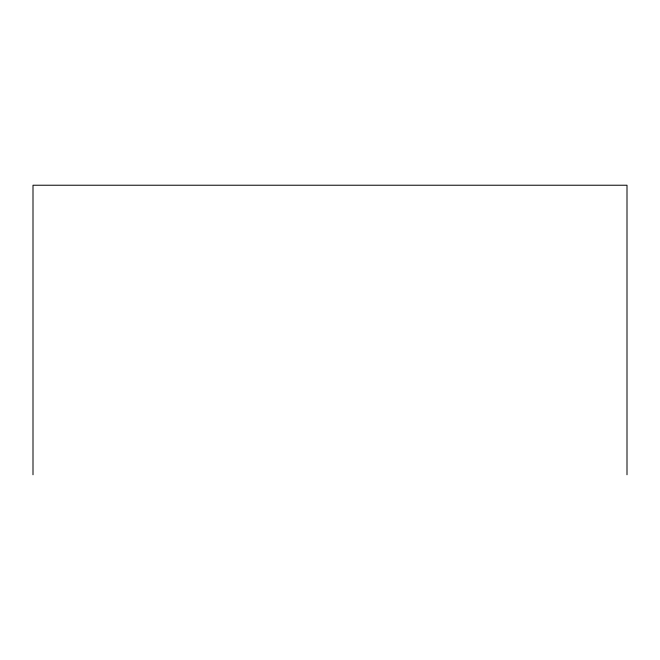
<?xml version="1.0" encoding="UTF-8"?>
<svg xmlns="http://www.w3.org/2000/svg" width="660" height="660" viewBox="0 0 660 660"><rect width="100%" height="100%" fill="white"/><g stroke="black" fill="none" stroke-linecap="round" stroke-linejoin="round"><path stroke-width="0.99" d="M627 474.771L627 185.229L33 185.229L33 474.771"/></g></svg>
